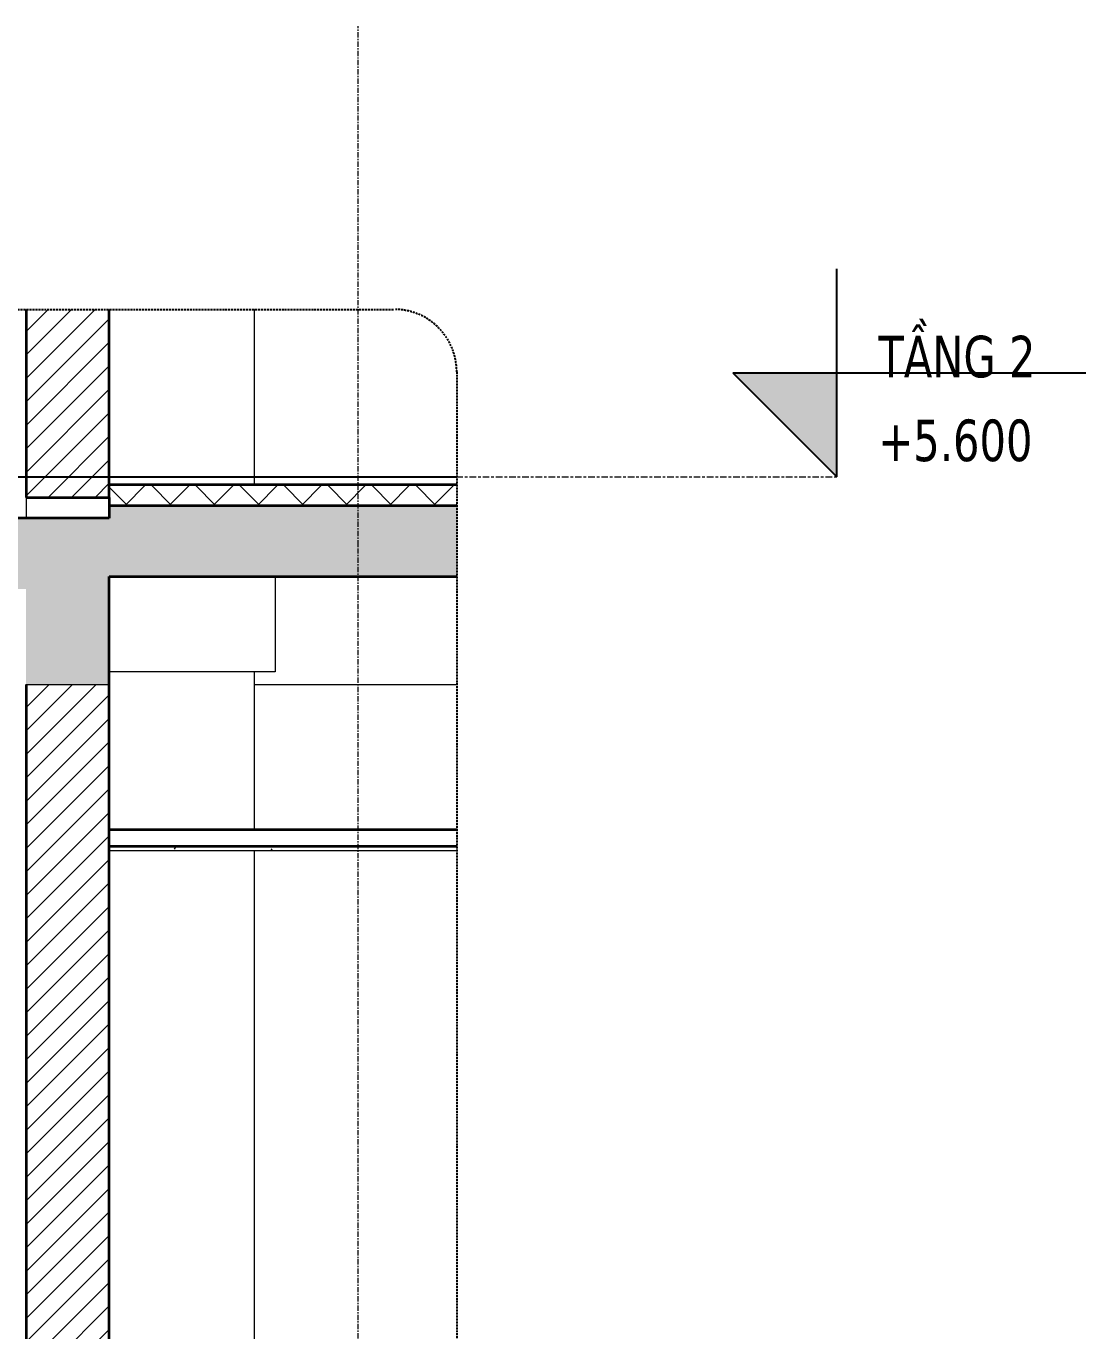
# Model space of a CAD drawing. Header units: millimetres. Extents: x 31444 to 224909, y 392 to 78637.
# Drawn here: x 69206 to 71758, y 3544 to 6685 of the extents above; entities that cross this region are included whole.
import ezdxf

# ---------------------------------------------------------------- set-up
doc = ezdxf.new("R2010")
doc.units = ezdxf.units.MM
for name, pattern in [('Centre', [31.75, 6.35, -4.7625, 15.875, -4.7625]), ('Grid Line', [22.225, 12.7, -3.175, 3.175, -3.175]), ('Hidden', [7.14375, 4.7625, -2.38125]), ('IMPORT-CENTER _2_', [40.64, 25.4, -5.08, 5.08, -5.08])]:
    doc.linetypes.add(name, pattern=pattern)
for name, color, linetype, lineweight in [('0-4', 90, 'Continuous', 5), ('A-CLNG-1', 250, 'Continuous', 35), ('A-CLNG-FNSH-1', 7, 'Continuous', 18), ('A-CLNG-PATT-3', 13, 'Continuous', 18), ('A-DETL-GENF', 92, 'Continuous', 18), ('A-DETL-GENF-4', 9, 'Continuous', 18), ('A-DETL-GENF-5', 92, 'Hidden', 25), ('A-DETL-MEDM', 33, 'Continuous', 35), ('A-DETL-THIN', 151, 'Continuous', 18), ('A-FLOR-FNSH-1', 250, 'Continuous', 35), ('A-FLOR-LEVL', 51, 'Continuous', 9), ('A-FLOR-LEVL-1', 51, 'Continuous', 25), ('A-FLOR-LEVL-2', 51, 'Centre', 9), ('A-FLOR-PATT-2', 8, 'Continuous', 18), ('A-WALL', 113, 'Continuous', 18), ('A-WALL-2', 250, 'Continuous', 35), ('A-WALL-PATT-2', 111, 'Continuous', 18), ('G-IMPT', 8, 'Continuous', 18), ('G-IMPT-5', 8, 'IMPORT-CENTER _2_', 18), ('M-EQPM', 50, 'Continuous', 18), ('M-EQPM-4', 50, 'Continuous', 25), ('S-BEAM-1', 7, 'Continuous', 18), ('S-COLS', 52, 'Continuous', 18), ('S-GRID-1', 1, 'Grid Line', 9)]:
    doc.layers.add(name, color=color, linetype=linetype, lineweight=lineweight)
doc.styles.add('Tahoma_B_1', font='tahomabd.ttf', dxfattribs={"width": 0.85, "height": 100})
pattern_1 = [(45, (65045.512, 15875), (-28.28427, 28.28427), [])]

# ---------------------------------------------------------------- blocks, each defined once
blk = doc.blocks.new('NCV_TKTC_KET CAU_rvt-3-TKCS_CĂN HỘ LOẠI 3 - MẶT CẮT 2')
at = {"layer": 'A-FLOR-FNSH-1'}
blk.add_line((42052.6, 5330), (42052.6, 5360), dxfattribs=at)
at = {"layer": 'S-BEAM-1'}
for p, q in [((42053, 5130), (42053, 5360)), ((42452.7, 5360), (42452.7, 5130)), ((42302.7, 5130), (42053, 5130)), ((42452.7, 5130), (42302.7, 5130)), ((42402.6, 5100), (42889.4, 5100))]:
    blk.add_line(p, q, dxfattribs=at)
blk = doc.blocks.new('TKTC_XREF_251221_MB TANG 2-7 - TKTC_XREF_260130_MB TANG 2-5_dwg_$cc-4746802-TKCS_CĂN HỘ LOẠI 3 - MẶT CẮT 2')
at = {"layer": 'G-IMPT-5'}
for p, q in [((42139.2, 5600), (42260.3, 5600)), ((42200.2, 5600), (42199.3, 5600))]:
    blk.add_line(p, q, dxfattribs=at)
at = {"layer": 'M-EQPM'}
for p, q in [((42200.1, 5600), (42199.4, 5600)), ((42199.4, 5600), (42199.7, 5600)), ((42199.7, 5600), (42200.1, 5600)), ((42244.7, 5600), (42244.7, 5600))]:
    blk.add_line(p, q, dxfattribs=at)
blk = doc.blocks.new('TKTC_XREF_251221_MB TANG 2-7 - TKTC_XREF_260130_MB TANG 2-5_dwg_CUM U_DN100-4746799-TKCS_CĂN HỘ LOẠI 3 - MẶT CẮT 2')
at = {"layer": 'G-IMPT'}
for p, q in [((42202, 5600), (42201.2, 5600)), ((42252.6, 5600), (42201.2, 5600)), ((42202, 5600), (42201.3, 5600)), ((42202, 5600), (42201.3, 5600)), ((42253.4, 5600), (42202, 5600)), ((42254.1, 5600), (42257.9, 5600)), ((42254.1, 5600), (42257.9, 5600)), ((42254.8, 5600), (42258.6, 5600)), ((42254.9, 5600), (42258.7, 5600)), ((42257.9, 5600), (42257.9, 5600)), ((42257.9, 5600), (42257.9, 5600)), ((42257.9, 5600), (42257.9, 5600)), ((42258.6, 5600), (42258.6, 5600)), ((42258.6, 5600), (42258.7, 5600)), ((42258.6, 5600), (42258.7, 5600)), ((42258.7, 5600), (42258.7, 5600)), ((42259.4, 5600), (42259.4, 5600)), ((42260.2, 5600), (42260.2, 5600)), ((42260.9, 5600), (42261, 5600)), ((42261.7, 5600), (42261.7, 5600)), ((42262.4, 5600), (42262.5, 5600)), ((42262.9, 5600), (42263.7, 5600)), ((42263.7, 5600), (42263, 5600)), ((42264.5, 5600), (42263.7, 5600)), ((42263.7, 5600), (42264.4, 5600)), ((42263.7, 5600), (42263.7, 5600)), ((42264.4, 5600), (42264.5, 5600))]:
    blk.add_line(p, q, dxfattribs=at)
at = {"layer": 'G-IMPT', "flags": 128}
for points in [[(42252.6, 5600), (42201.3, 5600), (42201.3, 5600)], [(42253.3, 5600), (42202, 5600), (42202, 5600)], [(42254.1, 5600), (42254.1, 5600), (42252.5, 5600), (42252.6, 5600), (42254.1, 5600), (42254.1, 5600)], [(42254.8, 5600), (42254.8, 5600), (42253.3, 5600), (42253.4, 5600), (42254.9, 5600), (42254.9, 5600)], [(42257.9, 5600), (42254.1, 5600), (42254.1, 5600), (42257.9, 5600)], [(42258.7, 5600), (42254.9, 5600), (42254.8, 5600), (42258.6, 5600)], [(42258.6, 5600), (42262.9, 5600), (42263, 5600), (42258.7, 5600)], [(42259.4, 5600), (42263.7, 5600), (42263.7, 5600), (42259.4, 5600)]]:
    blk.add_lwpolyline(points, dxfattribs=at)
blk = doc.blocks.new('TKTC_XREF_251221_MB TANG 2-7 - TKTC_XREF_260130_MB TANG 2-5_dwg_$cc-4746807-TKCS_CĂN HỘ LOẠI 3 - MẶT CẮT 2')
at = {"layer": 'G-IMPT-5'}
for p, q in [((42110.7, 5600), (42263.7, 5600)), ((42187.2, 5600), (42187.1, 5600))]:
    blk.add_line(p, q, dxfattribs=at)
at = {"layer": 'M-EQPM'}
for p, q in [((42187.2, 5600), (42187.1, 5600)), ((42187.1, 5600), (42187.2, 5600)), ((42187.2, 5600), (42187.2, 5600)), ((42244, 5600), (42244, 5600))]:
    blk.add_line(p, q, dxfattribs=at)
blk = doc.blocks.new('TKTC_XREF_251221_MB TANG 2-7 - TKTC_XREF_260130_MB TANG 2-5_dwg_CUM U_DN100-V49-TKCS_CĂN HỘ LOẠI 3 - MẶT CẮT 2')
at = {"layer": 'G-IMPT'}
for p, q in [((42187.1, 5600), (42187.2, 5600)), ((42187.1, 5600), (42187.2, 5600)), ((42187.1, 5600), (42187.2, 5600)), ((42252, 5600), (42187.1, 5600)), ((42252.1, 5600), (42187.2, 5600)), ((42253.9, 5600), (42258.7, 5600)), ((42253.9, 5600), (42258.7, 5600)), ((42254, 5600), (42258.8, 5600)), ((42254, 5600), (42258.8, 5600)), ((42258.7, 5600), (42258.7, 5600)), ((42258.7, 5600), (42258.7, 5600)), ((42258.7, 5600), (42258.7, 5600)), ((42258.8, 5600), (42258.8, 5600)), ((42258.8, 5600), (42258.8, 5600)), ((42258.8, 5600), (42258.8, 5600)), ((42259.6, 5600), (42259.6, 5600)), ((42259.7, 5600), (42259.7, 5600)), ((42261.6, 5600), (42261.6, 5600)), ((42261.7, 5600), (42261.7, 5600)), ((42263.5, 5600), (42263.5, 5600)), ((42263.6, 5600), (42263.6, 5600)), ((42266, 5600), (42265, 5600)), ((42265.1, 5600), (42266, 5600)), ((42266.1, 5600), (42265.2, 5600)), ((42265.2, 5600), (42266.1, 5600)), ((42266, 5600), (42266, 5600)), ((42266.1, 5600), (42266.1, 5600))]:
    blk.add_line(p, q, dxfattribs=at)
at = {"layer": 'G-IMPT', "flags": 128}
for points in [[(42252, 5600), (42187.1, 5600), (42187.1, 5600)], [(42252.1, 5600), (42187.2, 5600), (42187.2, 5600)], [(42253.9, 5600), (42253.9, 5600), (42252, 5600), (42252, 5600), (42253.9, 5600), (42253.9, 5600)], [(42254, 5600), (42254, 5600), (42252.1, 5600), (42252.1, 5600), (42254, 5600), (42254, 5600)], [(42258.7, 5600), (42253.9, 5600), (42253.9, 5600), (42258.7, 5600)], [(42258.8, 5600), (42254, 5600), (42254, 5600), (42258.8, 5600)], [(42259.6, 5600), (42265.1, 5600), (42265, 5600), (42259.6, 5600)], [(42259.7, 5600), (42265.2, 5600), (42265.2, 5600), (42259.7, 5600)]]:
    blk.add_lwpolyline(points, dxfattribs=at)
blk = doc.blocks.new('TKTC_XREF_251221_MB TANG 2-7 - TKTC_XREF_260130_MB TANG 2-5_dwg_$cc-4746806-TKCS_CĂN HỘ LOẠI 3 - MẶT CẮT 2')
at = {"layer": 'G-IMPT-5'}
for p, q in [((42111.5, 5600), (42264.5, 5600)), ((42188, 5600), (42188.1, 5600))]:
    blk.add_line(p, q, dxfattribs=at)
at = {"layer": 'M-EQPM'}
for p, q in [((42188, 5600), (42188, 5600)), ((42188, 5600), (42188.1, 5600)), ((42188.1, 5600), (42188, 5600)), ((42244.9, 5600), (42244.9, 5600))]:
    blk.add_line(p, q, dxfattribs=at)
blk = doc.blocks.new('TKTC_XREF_251221_MB TANG 2-7 - TKTC_XREF_260130_MB TANG 2-5_dwg_$cc-4746801-TKCS_CĂN HỘ LOẠI 3 - MẶT CẮT 2')
at = {"layer": 'G-IMPT-5'}
for p, q in [((42139.6, 5600), (42260.7, 5600)), ((42200.6, 5600), (42199.7, 5600))]:
    blk.add_line(p, q, dxfattribs=at)
at = {"layer": 'M-EQPM'}
for p, q in [((42200.5, 5600), (42199.8, 5600)), ((42199.8, 5600), (42200.1, 5600)), ((42200.1, 5600), (42200.5, 5600)), ((42245.1, 5600), (42245.1, 5600))]:
    blk.add_line(p, q, dxfattribs=at)
blk = doc.blocks.new('TKTC_XREF_251221_MB TANG 2-7 - TKTC_XREF_260130_MB TANG 2-5_dwg_$cc-4746800-TKCS_CĂN HỘ LOẠI 3 - MẶT CẮT 2')
at = {"layer": 'G-IMPT-5'}
for p, q in [((42217.4, 5600), (42096.3, 5600)), ((42156.4, 5600), (42157.3, 5600))]:
    blk.add_line(p, q, dxfattribs=at)
at = {"layer": 'M-EQPM'}
for p, q in [((42111.8, 5600), (42111.8, 5600)), ((42156.8, 5600), (42156.5, 5600)), ((42156.5, 5600), (42157.2, 5600)), ((42157.2, 5600), (42156.8, 5600))]:
    blk.add_line(p, q, dxfattribs=at)
blk = doc.blocks.new('TKTC_XREF_251221_MB TANG 2-7 - TKTC_XREF_260130_MB TANG 2-5_dwg_CUM U_DN100-V56-TKCS_CĂN HỘ LOẠI 3 - MẶT CẮT 2')
at = {"layer": 'G-IMPT'}
for p, q in [((42092.1, 5600), (42092.9, 5600)), ((42092.9, 5600), (42092.1, 5600)), ((42092.1, 5600), (42092.1, 5600)), ((42092.9, 5600), (42093.6, 5600)), ((42093.7, 5600), (42092.9, 5600)), ((42092.9, 5600), (42092.9, 5600)), ((42094.1, 5600), (42094.1, 5600)), ((42094.9, 5600), (42094.9, 5600)), ((42095.6, 5600), (42095.6, 5600)), ((42096.4, 5600), (42096.4, 5600)), ((42097.2, 5600), (42097.2, 5600)), ((42097.9, 5600), (42097.9, 5600)), ((42098, 5600), (42097.9, 5600)), ((42101.7, 5600), (42097.9, 5600)), ((42098, 5600), (42097.9, 5600)), ((42098, 5600), (42098, 5600)), ((42101.7, 5600), (42098, 5600)), ((42098.7, 5600), (42098.7, 5600)), ((42098.7, 5600), (42098.7, 5600)), ((42098.7, 5600), (42098.7, 5600)), ((42102.5, 5600), (42098.7, 5600)), ((42102.5, 5600), (42098.7, 5600)), ((42103.2, 5600), (42154.5, 5600)), ((42104, 5600), (42155.3, 5600)), ((42154.5, 5600), (42155.3, 5600)), ((42154.6, 5600), (42155.3, 5600)), ((42154.6, 5600), (42155.3, 5600))]:
    blk.add_line(p, q, dxfattribs=at)
at = {"layer": 'G-IMPT', "flags": 128}
for points in [[(42097.2, 5600), (42092.9, 5600), (42092.9, 5600), (42097.2, 5600)], [(42097.9, 5600), (42093.7, 5600), (42093.6, 5600), (42097.9, 5600)], [(42097.9, 5600), (42101.7, 5600), (42101.8, 5600), (42098, 5600)], [(42098.7, 5600), (42102.4, 5600), (42102.5, 5600), (42098.7, 5600)], [(42101.8, 5600), (42101.8, 5600), (42103.3, 5600), (42103.2, 5600), (42101.7, 5600), (42101.7, 5600)], [(42102.5, 5600), (42102.5, 5600), (42104, 5600), (42103.9, 5600), (42102.4, 5600), (42102.4, 5600)], [(42103.3, 5600), (42154.6, 5600), (42154.6, 5600)], [(42104, 5600), (42155.3, 5600), (42155.3, 5600)]]:
    blk.add_lwpolyline(points, dxfattribs=at)
blk = doc.blocks.new('TKTC_XREF_251221_MB TANG 2-7 - TKTC_XREF_260130_MB TANG 2-5_dwg_$cc-4746795-TKCS_CĂN HỘ LOẠI 3 - MẶT CẮT 2')
at = {"layer": 'G-IMPT-5'}
for p, q in [((42245.9, 5600), (42092.9, 5600)), ((42169.3, 5600), (42169.5, 5600))]:
    blk.add_line(p, q, dxfattribs=at)
at = {"layer": 'M-EQPM'}
for p, q in [((42112.5, 5600), (42112.5, 5600)), ((42169.4, 5600), (42169.4, 5600)), ((42169.4, 5600), (42169.4, 5600)), ((42169.4, 5600), (42169.4, 5600))]:
    blk.add_line(p, q, dxfattribs=at)
blk = doc.blocks.new('TKTC_XREF_251221_MB TANG 2-7 - TKTC_XREF_260130_MB TANG 2-5_dwg_CUM U_DN100-V57-TKCS_CĂN HỘ LOẠI 3 - MẶT CẮT 2')
at = {"layer": 'G-IMPT'}
for p, q in [((42090.5, 5600), (42091.4, 5600)), ((42091.4, 5600), (42090.5, 5600)), ((42090.5, 5600), (42090.5, 5600)), ((42090.6, 5600), (42091.5, 5600)), ((42091.5, 5600), (42090.6, 5600)), ((42090.6, 5600), (42090.6, 5600)), ((42093, 5600), (42093, 5600)), ((42093.1, 5600), (42093.1, 5600)), ((42094.9, 5600), (42094.9, 5600)), ((42095, 5600), (42095, 5600)), ((42096.8, 5600), (42096.8, 5600)), ((42096.9, 5600), (42097, 5600)), ((42097.8, 5600), (42097.8, 5600)), ((42097.8, 5600), (42097.8, 5600)), ((42097.8, 5600), (42097.8, 5600)), ((42102.6, 5600), (42097.8, 5600)), ((42102.6, 5600), (42097.8, 5600)), ((42097.9, 5600), (42097.9, 5600)), ((42097.9, 5600), (42097.9, 5600)), ((42097.9, 5600), (42097.9, 5600)), ((42102.7, 5600), (42097.9, 5600)), ((42102.7, 5600), (42097.9, 5600)), ((42104.5, 5600), (42169.3, 5600)), ((42104.6, 5600), (42169.5, 5600)), ((42169.4, 5600), (42169.3, 5600)), ((42169.5, 5600), (42169.3, 5600)), ((42169.4, 5600), (42169.4, 5600))]:
    blk.add_line(p, q, dxfattribs=at)
at = {"layer": 'G-IMPT', "flags": 128}
for points in [[(42096.8, 5600), (42091.4, 5600), (42091.4, 5600), (42096.8, 5600)], [(42096.9, 5600), (42091.5, 5600), (42091.5, 5600), (42097, 5600)], [(42097.8, 5600), (42102.6, 5600), (42102.6, 5600), (42097.8, 5600)], [(42097.9, 5600), (42102.7, 5600), (42102.7, 5600), (42097.9, 5600)], [(42102.6, 5600), (42102.6, 5600), (42104.5, 5600), (42104.5, 5600), (42102.6, 5600), (42102.6, 5600)], [(42102.7, 5600), (42102.7, 5600), (42104.6, 5600), (42104.6, 5600), (42102.7, 5600), (42102.7, 5600)], [(42104.5, 5600), (42169.3, 5600), (42169.4, 5600)], [(42104.6, 5600), (42169.4, 5600), (42169.4, 5600)]]:
    blk.add_lwpolyline(points, dxfattribs=at)
blk = doc.blocks.new('TKTC_XREF_251221_MB TANG 2-7 - TKTC_XREF_260130_MB TANG 2-5_dwg_$cc-V58-TKCS_CĂN HỘ LOẠI 3 - MẶT CẮT 2')
at = {"layer": 'G-IMPT-5'}
for p, q in [((42245.1, 5600), (42092.1, 5600)), ((42168.6, 5600), (42168.5, 5600))]:
    blk.add_line(p, q, dxfattribs=at)
at = {"layer": 'M-EQPM'}
for p, q in [((42111.7, 5600), (42111.7, 5600)), ((42168.6, 5600), (42168.5, 5600)), ((42168.5, 5600), (42168.6, 5600)), ((42168.6, 5600), (42168.6, 5600))]:
    blk.add_line(p, q, dxfattribs=at)
blk = doc.blocks.new('TKTC_XREF_251221_MB TANG 2-7 - TKTC_XREF_260130_MB TANG 2-5_dwg_$cc-4746805-TKCS_CĂN HỘ LOẠI 3 - MẶT CẮT 2')
at = {"layer": 'G-IMPT-5'}
for p, q in [((42142, 5600), (42262.8, 5600)), ((42202.4, 5600), (42202.4, 5600))]:
    blk.add_line(p, q, dxfattribs=at)
at = {"layer": 'M-EQPM'}
for p, q in [((42202.4, 5600), (42159.7, 5600)), ((42159.7, 5600), (42202.4, 5600)), ((42202.4, 5600), (42192.5, 5600)), ((42192.5, 5600), (42202.4, 5600)), ((42202.4, 5600), (42212.3, 5600)), ((42212.3, 5600), (42202.4, 5600)), ((42247.3, 5600), (42247.3, 5600))]:
    blk.add_line(p, q, dxfattribs=at)
blk = doc.blocks.new('TKTC_XREF_251221_MB TANG 2-7 - TKTC_XREF_260130_MB TANG 2-5_dwg_CUM U_DN100-V59-TKCS_CĂN HỘ LOẠI 3 - MẶT CẮT 2')
at = {"layer": 'G-IMPT'}
for p, q in [((42202.4, 5600), (42155.6, 5600)), ((42155.6, 5600), (42202.4, 5600)), ((42202.4, 5600), (42202.4, 5600)), ((42202.4, 5600), (42202.4, 5600)), ((42253.6, 5600), (42202.4, 5600)), ((42253.6, 5600), (42202.4, 5600)), ((42253.6, 5600), (42202.4, 5600)), ((42253.6, 5600), (42202.4, 5600)), ((42255.1, 5600), (42253.6, 5600)), ((42253.6, 5600), (42255.1, 5600)), ((42255.1, 5600), (42253.6, 5600)), ((42253.6, 5600), (42255.1, 5600)), ((42258.9, 5600), (42255.1, 5600)), ((42255.1, 5600), (42258.9, 5600)), ((42255.1, 5600), (42258.9, 5600)), ((42255.1, 5600), (42258.9, 5600)), ((42258.9, 5600), (42255.1, 5600)), ((42255.1, 5600), (42258.9, 5600)), ((42255.1, 5600), (42258.9, 5600)), ((42255.1, 5600), (42258.9, 5600)), ((42258.9, 5600), (42258.9, 5600)), ((42258.9, 5600), (42258.9, 5600)), ((42259.6, 5600), (42263.9, 5600)), ((42263.9, 5600), (42259.6, 5600)), ((42259.6, 5600), (42263.9, 5600)), ((42263.9, 5600), (42259.6, 5600)), ((42264.7, 5600), (42263.9, 5600)), ((42263.9, 5600), (42264.7, 5600)), ((42264.7, 5600), (42263.9, 5600)), ((42263.9, 5600), (42264.7, 5600))]:
    blk.add_line(p, q, dxfattribs=at)
blk = doc.blocks.new('TKTC_XREF_251221_MB TANG 2-7 - TKTC_XREF_260130_MB TANG 2-5_dwg_$cc-V60-TKCS_CĂN HỘ LOẠI 3 - MẶT CẮT 2')
at = {"layer": 'G-IMPT-5'}
for p, q in [((42111.3, 5600), (42264.3, 5600)), ((42187.8, 5600), (42187.7, 5600))]:
    blk.add_line(p, q, dxfattribs=at)
at = {"layer": 'M-EQPM'}
for p, q in [((42187.8, 5600), (42187.7, 5600)), ((42187.7, 5600), (42187.8, 5600)), ((42187.8, 5600), (42187.8, 5600)), ((42244.6, 5600), (42244.6, 5600))]:
    blk.add_line(p, q, dxfattribs=at)
blk = doc.blocks.new('TKTC_XREF_251221_MB TANG 2-7 - TKTC_XREF_260130_MB TANG 2-5_dwg_$cc-V61-TKCS_CĂN HỘ LOẠI 3 - MẶT CẮT 2')
at = {"layer": 'G-IMPT-5'}
for p, q in [((42112.1, 5600), (42265.1, 5600)), ((42188.6, 5600), (42188.7, 5600))]:
    blk.add_line(p, q, dxfattribs=at)
at = {"layer": 'M-EQPM'}
for p, q in [((42188.6, 5600), (42188.6, 5600)), ((42188.6, 5600), (42188.7, 5600)), ((42188.7, 5600), (42188.6, 5600)), ((42245.5, 5600), (42245.5, 5600))]:
    blk.add_line(p, q, dxfattribs=at)
blk = doc.blocks.new('TKTC_XREF_251221_MB TANG 2-7 - TKTC_XREF_260130_MB TANG 2-5_dwg_$cc-4746797-TKCS_CĂN HỘ LOẠI 3 - MẶT CẮT 2')
at = {"layer": 'G-IMPT-5'}
for p, q in [((42216.9, 5600), (42095.8, 5600)), ((42155.9, 5600), (42156.8, 5600))]:
    blk.add_line(p, q, dxfattribs=at)
at = {"layer": 'M-EQPM'}
for p, q in [((42111.4, 5600), (42111.4, 5600)), ((42156.4, 5600), (42156, 5600)), ((42156, 5600), (42156.7, 5600)), ((42156.7, 5600), (42156.4, 5600))]:
    blk.add_line(p, q, dxfattribs=at)
blk = doc.blocks.new('TKTC_XREF_251221_MB TANG 2-7 - TKTC_XREF_260130_MB TANG 2-5_dwg_$cc-V62-TKCS_CĂN HỘ LOẠI 3 - MẶT CẮT 2')
at = {"layer": 'G-IMPT-5'}
for p, q in [((42137.8, 5600), (42258.9, 5600)), ((42198.8, 5600), (42198, 5600))]:
    blk.add_line(p, q, dxfattribs=at)
at = {"layer": 'M-EQPM'}
for p, q in [((42198.7, 5600), (42198.1, 5600)), ((42198.1, 5600), (42198.4, 5600)), ((42198.4, 5600), (42198.7, 5600)), ((42243.4, 5600), (42243.4, 5600))]:
    blk.add_line(p, q, dxfattribs=at)
blk = doc.blocks.new('TKTC_XREF_251221_MB TANG 2-7 - TKTC_XREF_260130_MB TANG 2-5_dwg_CUM U_DN100-V63-TKCS_CĂN HỘ LOẠI 3 - MẶT CẮT 2')
at = {"layer": 'G-IMPT'}
for p, q in [((42200.6, 5600), (42199.9, 5600)), ((42251.2, 5600), (42199.9, 5600)), ((42200.6, 5600), (42200, 5600)), ((42200.6, 5600), (42200, 5600)), ((42252, 5600), (42200.6, 5600)), ((42252.8, 5600), (42256.6, 5600)), ((42252.8, 5600), (42256.6, 5600)), ((42253.4, 5600), (42257.2, 5600)), ((42253.5, 5600), (42257.3, 5600)), ((42256.5, 5600), (42256.6, 5600)), ((42256.6, 5600), (42256.6, 5600)), ((42256.6, 5600), (42256.6, 5600)), ((42257.2, 5600), (42257.2, 5600)), ((42257.2, 5600), (42257.3, 5600)), ((42257.3, 5600), (42257.3, 5600)), ((42257.3, 5600), (42257.4, 5600)), ((42258, 5600), (42258, 5600)), ((42258.9, 5600), (42258.9, 5600)), ((42259.5, 5600), (42259.6, 5600)), ((42260.4, 5600), (42260.4, 5600)), ((42261.1, 5600), (42261.1, 5600)), ((42262.4, 5600), (42261.6, 5600)), ((42261.6, 5600), (42262.4, 5600)), ((42263.1, 5600), (42262.3, 5600)), ((42262.3, 5600), (42263, 5600)), ((42262.4, 5600), (42262.4, 5600)), ((42263, 5600), (42263.1, 5600))]:
    blk.add_line(p, q, dxfattribs=at)
at = {"layer": 'G-IMPT', "flags": 128}
for points in [[(42251.3, 5600), (42200, 5600), (42200, 5600)], [(42251.9, 5600), (42200.6, 5600), (42200.6, 5600)], [(42252.8, 5600), (42252.7, 5600), (42251.2, 5600), (42251.3, 5600), (42252.8, 5600), (42252.8, 5600)], [(42253.4, 5600), (42253.4, 5600), (42251.9, 5600), (42252, 5600), (42253.5, 5600), (42253.5, 5600)], [(42256.6, 5600), (42252.8, 5600), (42252.8, 5600), (42256.5, 5600)], [(42257.3, 5600), (42253.5, 5600), (42253.4, 5600), (42257.2, 5600)], [(42257.3, 5600), (42261.6, 5600), (42261.6, 5600), (42257.3, 5600)], [(42258, 5600), (42262.3, 5600), (42262.3, 5600), (42258, 5600)]]:
    blk.add_lwpolyline(points, dxfattribs=at)
blk = doc.blocks.new('TKTC_XREF_251221_MB TANG 2-7 - TKTC_XREF_260130_MB TANG 2-5_dwg_$cc-V64-TKCS_CĂN HỘ LOẠI 3 - MẶT CẮT 2')
at = {"layer": 'G-IMPT-5'}
for p, q in [((42111.9, 5600), (42264.9, 5600)), ((42188.4, 5600), (42188.4, 5600))]:
    blk.add_line(p, q, dxfattribs=at)
at = {"layer": 'M-EQPM'}
for p, q in [((42188.4, 5600), (42134.4, 5600)), ((42134.4, 5600), (42188.4, 5600)), ((42188.4, 5600), (42175.9, 5600)), ((42175.9, 5600), (42188.4, 5600)), ((42188.4, 5600), (42201, 5600)), ((42201, 5600), (42188.4, 5600)), ((42245.3, 5600), (42245.3, 5600))]:
    blk.add_line(p, q, dxfattribs=at)
blk = doc.blocks.new('TKTC_XREF_251221_MB TANG 2-7 - TKTC_XREF_260130_MB TANG 2-5_dwg_CUM U_DN100-V65-TKCS_CĂN HỘ LOẠI 3 - MẶT CẮT 2')
at = {"layer": 'G-IMPT'}
for p, q in [((42188.4, 5600), (42121.3, 5600)), ((42121.3, 5600), (42188.4, 5600)), ((42188.4, 5600), (42129.1, 5600)), ((42129.1, 5600), (42188.4, 5600)), ((42188.4, 5600), (42188.4, 5600)), ((42253.3, 5600), (42188.4, 5600)), ((42253.3, 5600), (42188.4, 5600)), ((42253.3, 5600), (42188.4, 5600)), ((42253.3, 5600), (42188.4, 5600)), ((42255.2, 5600), (42253.3, 5600)), ((42253.3, 5600), (42255.2, 5600)), ((42255.2, 5600), (42253.3, 5600)), ((42253.3, 5600), (42255.2, 5600)), ((42260, 5600), (42255.2, 5600)), ((42255.2, 5600), (42260, 5600)), ((42255.2, 5600), (42260, 5600)), ((42255.2, 5600), (42260, 5600)), ((42260, 5600), (42255.2, 5600)), ((42255.2, 5600), (42260, 5600)), ((42255.2, 5600), (42260, 5600)), ((42255.2, 5600), (42260, 5600)), ((42260, 5600), (42260, 5600)), ((42260, 5600), (42260, 5600)), ((42260.9, 5600), (42266.4, 5600)), ((42266.4, 5600), (42260.9, 5600)), ((42260.9, 5600), (42266.4, 5600)), ((42266.4, 5600), (42260.9, 5600)), ((42267.3, 5600), (42266.4, 5600)), ((42266.4, 5600), (42267.3, 5600)), ((42267.3, 5600), (42266.4, 5600)), ((42266.4, 5600), (42267.3, 5600))]:
    blk.add_line(p, q, dxfattribs=at)
blk = doc.blocks.new('TKTC_XREF_251221_MB TANG 2-7 - TKTC_XREF_260130_MB TANG 2-5_dwg_$cc-V66-TKCS_CĂN HỘ LOẠI 3 - MẶT CẮT 2')
at = {"layer": 'G-IMPT-5'}
for p, q in [((42112.4, 5600), (42265.5, 5600)), ((42188.9, 5600), (42188.9, 5600))]:
    blk.add_line(p, q, dxfattribs=at)
at = {"layer": 'M-EQPM'}
for p, q in [((42188.9, 5600), (42134.9, 5600)), ((42134.9, 5600), (42188.9, 5600)), ((42188.9, 5600), (42176.4, 5600)), ((42176.4, 5600), (42188.9, 5600)), ((42188.9, 5600), (42201.5, 5600)), ((42201.5, 5600), (42188.9, 5600)), ((42245.8, 5600), (42245.8, 5600))]:
    blk.add_line(p, q, dxfattribs=at)
blk = doc.blocks.new('TKTC_XREF_251221_MB TANG 2-7 - TKTC_XREF_260130_MB TANG 2-5_dwg_$cc-V67-TKCS_CĂN HỘ LOẠI 3 - MẶT CẮT 2')
at = {"layer": 'G-IMPT-5'}
for p, q in [((42139.6, 5600), (42260.7, 5600)), ((42200.6, 5600), (42199.8, 5600))]:
    blk.add_line(p, q, dxfattribs=at)
at = {"layer": 'M-EQPM'}
for p, q in [((42200.5, 5600), (42199.9, 5600)), ((42199.9, 5600), (42200.2, 5600)), ((42200.2, 5600), (42200.5, 5600)), ((42245.2, 5600), (42245.2, 5600))]:
    blk.add_line(p, q, dxfattribs=at)
blk = doc.blocks.new('TKTC_XREF_251221_MB TANG 2-7 - TKTC_XREF_251221_MB TANG 2-7-2039446-TKCS_CĂN HỘ LOẠI 3 - MẶT CẮT 2')
at = {"layer": 'M-EQPM'}
for p, q in [((42103.5, 5600), (42054.3, 5600)), ((42054.3, 5600), (42103.5, 5600)), ((42103.6, 5600), (42054.4, 5600)), ((42054.4, 5600), (42103.6, 5600)), ((42253.1, 5600), (42302.2, 5600)), ((42302.2, 5600), (42253.1, 5600)), ((42253.7, 5600), (42302.8, 5600)), ((42302.8, 5600), (42253.7, 5600)), ((42253.8, 5600), (42303.6, 5600)), ((42303.6, 5600), (42253.8, 5600))]:
    blk.add_line(p, q, dxfattribs=at)
at = {"layer": 'M-EQPM-4'}
blk.add_line((33652.6, 5600), (42889.4, 5600), dxfattribs=at)
for name, p in [('TKTC_XREF_251221_MB TANG 2-7 - TKTC_XREF_260130_MB TANG 2-5_dwg_CUM U_DN100-V57-TKCS_CĂN HỘ LOẠI 3 - MẶT CẮT 2', (-0.8, 0)), ('TKTC_XREF_251221_MB TANG 2-7 - TKTC_XREF_260130_MB TANG 2-5_dwg_CUM U_DN100-V57-TKCS_CĂN HỘ LOẠI 3 - MẶT CẮT 2', (0, 0)), ('TKTC_XREF_251221_MB TANG 2-7 - TKTC_XREF_260130_MB TANG 2-5_dwg_CUM U_DN100-V56-TKCS_CĂN HỘ LOẠI 3 - MẶT CẮT 2', (-0.5, 0)), ('TKTC_XREF_251221_MB TANG 2-7 - TKTC_XREF_260130_MB TANG 2-5_dwg_CUM U_DN100-V56-TKCS_CĂN HỘ LOẠI 3 - MẶT CẮT 2', (0, 0)), ('TKTC_XREF_251221_MB TANG 2-7 - TKTC_XREF_260130_MB TANG 2-5_dwg_$cc-V58-TKCS_CĂN HỘ LOẠI 3 - MẶT CẮT 2', (0, 0)), ('TKTC_XREF_251221_MB TANG 2-7 - TKTC_XREF_260130_MB TANG 2-5_dwg_$cc-4746795-TKCS_CĂN HỘ LOẠI 3 - MẶT CẮT 2', (0, 0)), ('TKTC_XREF_251221_MB TANG 2-7 - TKTC_XREF_260130_MB TANG 2-5_dwg_$cc-4746797-TKCS_CĂN HỘ LOẠI 3 - MẶT CẮT 2', (0, 0)), ('TKTC_XREF_251221_MB TANG 2-7 - TKTC_XREF_260130_MB TANG 2-5_dwg_$cc-4746800-TKCS_CĂN HỘ LOẠI 3 - MẶT CẮT 2', (0, 0)), ('TKTC_XREF_251221_MB TANG 2-7 - TKTC_XREF_260130_MB TANG 2-5_dwg_$cc-4746807-TKCS_CĂN HỘ LOẠI 3 - MẶT CẮT 2', (0, 0)), ('TKTC_XREF_251221_MB TANG 2-7 - TKTC_XREF_260130_MB TANG 2-5_dwg_$cc-V60-TKCS_CĂN HỘ LOẠI 3 - MẶT CẮT 2', (0, 0)), ('TKTC_XREF_251221_MB TANG 2-7 - TKTC_XREF_260130_MB TANG 2-5_dwg_$cc-4746806-TKCS_CĂN HỘ LOẠI 3 - MẶT CẮT 2', (0, 0)), ('TKTC_XREF_251221_MB TANG 2-7 - TKTC_XREF_260130_MB TANG 2-5_dwg_$cc-V64-TKCS_CĂN HỘ LOẠI 3 - MẶT CẮT 2', (0, 0)), ('TKTC_XREF_251221_MB TANG 2-7 - TKTC_XREF_260130_MB TANG 2-5_dwg_$cc-V61-TKCS_CĂN HỘ LOẠI 3 - MẶT CẮT 2', (0, 0)), ('TKTC_XREF_251221_MB TANG 2-7 - TKTC_XREF_260130_MB TANG 2-5_dwg_$cc-V66-TKCS_CĂN HỘ LOẠI 3 - MẶT CẮT 2', (0, 0)), ('TKTC_XREF_251221_MB TANG 2-7 - TKTC_XREF_260130_MB TANG 2-5_dwg_CUM U_DN100-V65-TKCS_CĂN HỘ LOẠI 3 - MẶT CẮT 2', (0, 0)), ('TKTC_XREF_251221_MB TANG 2-7 - TKTC_XREF_260130_MB TANG 2-5_dwg_CUM U_DN100-V65-TKCS_CĂN HỘ LOẠI 3 - MẶT CẮT 2', (0.5, 0)), ('TKTC_XREF_251221_MB TANG 2-7 - TKTC_XREF_260130_MB TANG 2-5_dwg_$cc-V62-TKCS_CĂN HỘ LOẠI 3 - MẶT CẮT 2', (0, 0)), ('TKTC_XREF_251221_MB TANG 2-7 - TKTC_XREF_260130_MB TANG 2-5_dwg_$cc-4746802-TKCS_CĂN HỘ LOẠI 3 - MẶT CẮT 2', (0, 0)), ('TKTC_XREF_251221_MB TANG 2-7 - TKTC_XREF_260130_MB TANG 2-5_dwg_$cc-4746801-TKCS_CĂN HỘ LOẠI 3 - MẶT CẮT 2', (0, 0)), ('TKTC_XREF_251221_MB TANG 2-7 - TKTC_XREF_260130_MB TANG 2-5_dwg_$cc-V67-TKCS_CĂN HỘ LOẠI 3 - MẶT CẮT 2', (0, 0)), ('TKTC_XREF_251221_MB TANG 2-7 - TKTC_XREF_260130_MB TANG 2-5_dwg_$cc-4746802-TKCS_CĂN HỘ LOẠI 3 - MẶT CẮT 2', (0.6, 0)), ('TKTC_XREF_251221_MB TANG 2-7 - TKTC_XREF_260130_MB TANG 2-5_dwg_$cc-4746801-TKCS_CĂN HỘ LOẠI 3 - MẶT CẮT 2', (0.6, 0)), ('TKTC_XREF_251221_MB TANG 2-7 - TKTC_XREF_260130_MB TANG 2-5_dwg_$cc-4746805-TKCS_CĂN HỘ LOẠI 3 - MẶT CẮT 2', (0, 0)), ('TKTC_XREF_251221_MB TANG 2-7 - TKTC_XREF_260130_MB TANG 2-5_dwg_CUM U_DN100-V59-TKCS_CĂN HỘ LOẠI 3 - MẶT CẮT 2', (0, 0)), ('TKTC_XREF_251221_MB TANG 2-7 - TKTC_XREF_260130_MB TANG 2-5_dwg_CUM U_DN100-V49-TKCS_CĂN HỘ LOẠI 3 - MẶT CẮT 2', (0, 0)), ('TKTC_XREF_251221_MB TANG 2-7 - TKTC_XREF_260130_MB TANG 2-5_dwg_CUM U_DN100-V49-TKCS_CĂN HỘ LOẠI 3 - MẶT CẮT 2', (0.6, 0)), ('TKTC_XREF_251221_MB TANG 2-7 - TKTC_XREF_260130_MB TANG 2-5_dwg_CUM U_DN100-V49-TKCS_CĂN HỘ LOẠI 3 - MẶT CẮT 2', (0.8, 0)), ('TKTC_XREF_251221_MB TANG 2-7 - TKTC_XREF_260130_MB TANG 2-5_dwg_CUM U_DN100-V49-TKCS_CĂN HỘ LOẠI 3 - MẶT CẮT 2', (1.4, 0)), ('TKTC_XREF_251221_MB TANG 2-7 - TKTC_XREF_260130_MB TANG 2-5_dwg_CUM U_DN100-V63-TKCS_CĂN HỘ LOẠI 3 - MẶT CẮT 2', (0, 0)), ('TKTC_XREF_251221_MB TANG 2-7 - TKTC_XREF_260130_MB TANG 2-5_dwg_CUM U_DN100-4746799-TKCS_CĂN HỘ LOẠI 3 - MẶT CẮT 2', (0, 0)), ('TKTC_XREF_251221_MB TANG 2-7 - TKTC_XREF_260130_MB TANG 2-5_dwg_CUM U_DN100-4746799-TKCS_CĂN HỘ LOẠI 3 - MẶT CẮT 2', (0.4, 0)), ('TKTC_XREF_251221_MB TANG 2-7 - TKTC_XREF_260130_MB TANG 2-5_dwg_CUM U_DN100-4746799-TKCS_CĂN HỘ LOẠI 3 - MẶT CẮT 2', (0.6, 0)), ('TKTC_XREF_251221_MB TANG 2-7 - TKTC_XREF_260130_MB TANG 2-5_dwg_CUM U_DN100-V63-TKCS_CĂN HỘ LOẠI 3 - MẶT CẮT 2', (1.8, 0)), ('TKTC_XREF_251221_MB TANG 2-7 - TKTC_XREF_260130_MB TANG 2-5_dwg_CUM U_DN100-4746799-TKCS_CĂN HỘ LOẠI 3 - MẶT CẮT 2', (1, 0))]:
    blk.add_blockref(name, p)
at = {"extrusion": (0, 0, -1)}
for name, p in [('TKTC_XREF_251221_MB TANG 2-7 - TKTC_XREF_260130_MB TANG 2-5_dwg_CUM U_DN100-V49-TKCS_CĂN HỘ LOẠI 3 - MẶT CẮT 2', (-84355.8, 0)), ('TKTC_XREF_251221_MB TANG 2-7 - TKTC_XREF_260130_MB TANG 2-5_dwg_CUM U_DN100-V49-TKCS_CĂN HỘ LOẠI 3 - MẶT CẮT 2', (-84356.6, 0)), ('TKTC_XREF_251221_MB TANG 2-7 - TKTC_XREF_260130_MB TANG 2-5_dwg_CUM U_DN100-4746799-TKCS_CĂN HỘ LOẠI 3 - MẶT CẮT 2', (-84356.2, 0)), ('TKTC_XREF_251221_MB TANG 2-7 - TKTC_XREF_260130_MB TANG 2-5_dwg_$cc-4746806-TKCS_CĂN HỘ LOẠI 3 - MẶT CẮT 2', (-84356.6, 0)), ('TKTC_XREF_251221_MB TANG 2-7 - TKTC_XREF_260130_MB TANG 2-5_dwg_CUM U_DN100-4746799-TKCS_CĂN HỘ LOẠI 3 - MẶT CẮT 2', (-84356.6, 0)), ('TKTC_XREF_251221_MB TANG 2-7 - TKTC_XREF_260130_MB TANG 2-5_dwg_$cc-4746807-TKCS_CĂN HỘ LOẠI 3 - MẶT CẮT 2', (-84356.6, 0)), ('TKTC_XREF_251221_MB TANG 2-7 - TKTC_XREF_260130_MB TANG 2-5_dwg_$cc-4746801-TKCS_CĂN HỘ LOẠI 3 - MẶT CẮT 2', (-84356.6, 0)), ('TKTC_XREF_251221_MB TANG 2-7 - TKTC_XREF_260130_MB TANG 2-5_dwg_$cc-4746802-TKCS_CĂN HỘ LOẠI 3 - MẶT CẮT 2', (-84356.6, 0))]:
    blk.add_blockref(name, p, dxfattribs=at)
blk = doc.blocks.new('BORDER VIEW - BORDER VIEW-3699857-TKCS_CĂN HỘ LOẠI 3 - MẶT CẮT 2')
at = {"layer": 'A-DETL-GENF-5'}
for p, q in [((33302.6, 6002.7), (42739.4, 6002.7)), ((42889.4, 5852.7), (42889.4, 1690))]:
    blk.add_line(p, q, dxfattribs=at)
blk.add_arc((42739.4, 5852.7), 150, 0, 90, dxfattribs=at)
blk = doc.blocks.new('Level - CAO ĐỘ LEVEL-350587-TKCS_CĂN HỘ LOẠI 3 - MẶT CẮT 2')
at = {"layer": 'A-FLOR-LEVL'}
blk.add_hatch(color=256, dxfattribs=at).paths.add_polyline_path([(43804.4, 2450), (43804.4, 2200), (43554.4, 2450)])
at = {"layer": 'A-FLOR-LEVL-1'}
for p, q in [((43804.4, 2200), (43804.4, 2700)), ((43554.4, 2450), (43804.4, 2200)), ((43554.4, 2450), (44404.4, 2450))]:
    blk.add_line(p, q, dxfattribs=at)

msp = doc.modelspace()

# ---------------------------------------------------------------- hatches: boundary and pattern name
at = {"layer": 'A-CLNG-PATT-3'}
h = msp.add_hatch(dxfattribs=at)
h.set_pattern_fill('FP_4', color=256, style=0, pattern_type=2)
h.set_pattern_definition([(0, (65045.51, 15875), (406.4, 101.6), [16.764, -288.036, 16.764, -288.036, -1625.6]), (0, (65045.51, 15875), (406.4, 101.6), [-609.6, 16.764, -592.836, 16.764, -288.036, -711.2]), (0, (65045.51, 15875), (406.4, 101.6), [-1524, 16.764, -186.436, 16.764, -491.236]), (120, (65197.91, 15925.8), (-291.1882, 301.1527), [16.764, -288.036, 16.764, -288.036, -1625.6]), (120, (65197.91, 15925.8), (-291.1882, 301.1527), [-609.6, 16.764, -592.836, 16.764, -288.036, -711.2]), (120, (65197.91, 15925.8), (-291.1882, 301.1527), [-1524, 16.764, -186.436, 16.764, -491.236]), (240, (65248.71, 16129), (-115.2118, -402.7527), [16.764, -288.036, 16.764, -288.036, -1625.6]), (240, (65248.71, 16129), (-115.2118, -402.7527), [-609.6, 16.764, -592.836, 16.764, -288.036, -711.2]), (240, (65248.71, 16129), (-115.2118, -402.7527), [-1524, 16.764, -186.436, 16.764, -491.236])])
h.paths.add_polyline_path([(69755.8, 4700), (70242.6, 4700), (70242.6, 4710), (69405.8, 4710), (69405.8, 4700), (69724.9, 4700)])
at = {"layer": 'A-DETL-GENF-4'}
h = msp.add_hatch(dxfattribs=at)
h.set_pattern_fill('FP_3', color=256, style=0, pattern_type=2)
h.set_pattern_definition([(50, (65045.5, 15875), (364.368, -31.878), [38.1, -419.1]), (355, (65045.5, 15875), (-70.486, 382.113), [30.48, -335.28]), (100.451, (65075.88, 15872.34), (293.885, 350.233), [32.38, -356.18]), (46.184, (65045.5, 15976.6), (542.158, -84.086), [57.15, -628.65]), (96.636, (65090.7, 15969.6), (474.805, 494.855), [48.57, -534.27]), (351.184, (65045.5, 15976.6), (474.81, 494.85), [45.72, -502.92]), (21, (65096.3, 15951.2), (303.2285, -204.5305), [38.1, -419.1]), (326, (65096.3, 15951.2), (123.604, 368.376), [30.48, -335.28]), (71.451, (65121.58, 15934.16), (426.834, 163.843), [32.38, -356.18]), (37.5, (65045.51, 15875), (6.1766, 169.1102), [3.353, -327.863, 3.353, -337.007, -336.55]), (37.5, (65045.51, 15875), (6.1766, 169.1102), [-671.576, 3.353, -333.197]), (7.5, (65045.51, 15875), (133.6389, 200.3615), [3.353, -190.703, 3.353, -320.243, -128.27]), (7.5, (65045.51, 15875), (133.6389, 200.3615), [-517.652, 3.353, -124.917]), (327.5, (64932.23, 15875), (271.1818, -11.4584), [3.353, -123.647, 3.353, -392.887, -525.78]), (327.5, (64932.23, 15875), (271.1818, -11.4584), [-523.24, 3.353, -522.427]), (317.5, (64881.43, 15875), (296.2585, 50.853), [3.353, -161.747, 3.353, -259.791, -373.38]), (317.5, (64881.43, 15875), (296.2585, 50.853), [-428.244, 3.353, -370.027]), (45, (65045.51, 15875), (-125.7236, 125.7236), []), (45, (65045.51, 16065.5), (-125.7236, 125.7236), [])])
h.paths.add_polyline_path([(61005.7, 1550), (61305.7, 1550), (61305.7, 1980), (65305.8, 1980), (65305.8, 1550), (65605.8, 1550), (65605.8, 1930), (69205.7, 1930), (69205.7, 1700), (69405.7, 1700), (69405.8, 1960), (70242.6, 1960), (70242.6, 2130), (69405.8, 2130), (69405.7, 2100), (65505.7, 2100), (65505.7, 2150), (61005.7, 2150), (61005.7, 1930)])
h.paths.add_polyline_path([(64382.6, 4410), (64395.7, 4410), (64395.7, 4520), (64315.7, 4520), (64315.7, 4410)])
h.paths.add_polyline_path([(61205.7, 4950), (61305.7, 4950), (61305.7, 5385), (65305.8, 5385), (65305.8, 4950), (65605.8, 4950), (65605.8, 5330), (69205.7, 5330), (69205.8, 5100), (69405.7, 5100), (69405.8, 5360), (70242.6, 5360), (70242.6, 5530), (69405.8, 5530), (69405.7, 5500), (65505.7, 5500), (65505.7, 5550), (61005.7, 5550), (61005.7, 4950), (61152.4, 4950)])
at = {"layer": 'A-FLOR-PATT-2'}
h = msp.add_hatch(dxfattribs=at)
h.set_pattern_fill('FP_6', color=256, style=0, pattern_type=2)
h.set_pattern_definition([(45, (65045.51, 15875), (-53.033, 53.033), []), (135, (65045.51, 15875), (-53.033, -53.033), [])])
h.paths.add_polyline_path([(69633.3, 5530), (70242.6, 5530), (70242.6, 5580), (69405.8, 5580), (69405.8, 5530)])
at = {"layer": 'A-WALL-PATT-2'}
h = msp.add_hatch(dxfattribs=at)
h.set_pattern_fill('FP_7', color=256, style=0, pattern_type=2)
h.set_pattern_definition(pattern_1)
h.paths.add_polyline_path([(69205.8, 5550), (69405.8, 5550), (69405.8, 6002.7), (69205.8, 6002.7), (69205.8, 5616.3)])
h = msp.add_hatch(dxfattribs=at)
h.set_pattern_fill('FP_7', color=256, style=0, pattern_type=2)
h.set_pattern_definition(pattern_1)
h.paths.add_polyline_path([(69205.8, 2150), (69405.8, 2150), (69405.7, 5100), (69205.8, 5100), (69205.8, 2200)])

# ---------------------------------------------------------------- linework, layer by layer
at = {"layer": 'A-CLNG-1'}
for p, q in [((70242.6, 4750), (69405.8, 4750)), ((70242.6, 4710), (69405.8, 4710))]:
    msp.add_line(p, q, dxfattribs=at)
at = {"layer": 'A-CLNG-FNSH-1'}
msp.add_line((69405.8, 4700), (70242.6, 4700), dxfattribs=at)
at = {"layer": 'A-DETL-MEDM'}
for p, q in [((70242.6, 5530), (69405.8, 5530)), ((69405.8, 5530), (69405.8, 5500)), ((69405.8, 5500), (65505.7, 5500)), ((69405.7, 5360), (70242.6, 5360))]:
    msp.add_line(p, q, dxfattribs=at)
at = {"layer": 'A-DETL-THIN'}
for p, q in [((69405.7, 5100), (69405.7, 5360)), ((69205.7, 5100), (69405.7, 5100))]:
    msp.add_line(p, q, dxfattribs=at)
at = {"layer": 'A-FLOR-FNSH-1'}
for p, q in [((70242.6, 5580), (69405.8, 5580)), ((69405.8, 5550), (69405.8, 5530))]:
    msp.add_line(p, q, dxfattribs=at)
at = {"layer": 'A-FLOR-LEVL-2'}
msp.add_line((59943.6, 5600), (71157.6, 5600), dxfattribs=at)
at = {"layer": 'A-WALL'}
for p, q in [((69755.8, 5580), (69755.8, 6002.7)), ((69755.8, 5600), (69405.8, 5600)), ((69405.8, 5600), (69755.8, 5600)), ((69755.8, 4750), (69755.8, 5130)), ((69755.8, 2200), (69755.8, 4700))]:
    msp.add_line(p, q, dxfattribs=at)
at = {"layer": 'A-WALL-2'}
for p, q in [((69205.8, 6002.7), (69205.8, 5550)), ((69405.8, 5550), (69405.8, 6002.7)), ((69205.8, 5550), (69405.8, 5550)), ((69405.8, 2150), (69405.8, 5360)), ((69205.8, 5100), (69205.8, 2150))]:
    msp.add_line(p, q, dxfattribs=at)
at = {"layer": 'S-COLS'}
msp.add_line((69205.8, 5550), (69205.8, 5500), dxfattribs=at)
at = {"layer": 'S-GRID-1'}
for p, q in [((70005.7, 5434.6), (70005.7, 6684.6)), ((70005.7, 2103.3), (70005.7, 5434.6))]:
    msp.add_line(p, q, dxfattribs=at)

# ---------------------------------------------------------------- block references
at = {"layer": '0-4'}
msp.add_blockref('NCV_TKTC_KET CAU_rvt-3-TKCS_CĂN HỘ LOẠI 3 - MẶT CẮT 2', (27353.2, 0), dxfattribs=at)
at = {"layer": 'A-DETL-GENF'}
msp.add_blockref('BORDER VIEW - BORDER VIEW-3699857-TKCS_CĂN HỘ LOẠI 3 - MẶT CẮT 2', (27353.2, 0), dxfattribs=at)
at = {"layer": 'A-FLOR-LEVL-1'}
msp.add_blockref('Level - CAO ĐỘ LEVEL-350587-TKCS_CĂN HỘ LOẠI 3 - MẶT CẮT 2', (27353.2, 3400), dxfattribs=at)
at = {"layer": 'M-EQPM'}
msp.add_blockref('TKTC_XREF_251221_MB TANG 2-7 - TKTC_XREF_251221_MB TANG 2-7-2039446-TKCS_CĂN HỘ LOẠI 3 - MẶT CẮT 2', (27353.2, 0), dxfattribs=at)

# ---------------------------------------------------------------- texts
at = {"layer": 'A-FLOR-LEVL', "char_height": 100, "line_spacing_factor": 0.996129, "style": 'Tahoma_B_1'}
for s, insert, width, attachment_point in [('\\pt510,1020,1530,2040,2550,3060,3570,4080,4590,5100,5610,6120,6630,7140,7650,8160,8670,9180,9690,10200,10710,11220,11730,12240,12750,13260,13770,14280,14790,15300,15810,16320;TẦNG 2', (71257.9, 5837.2), 452.625, 7), ('\\pt212.5,425,637.5,850,1062.5,1275,1487.5,1700,1912.5,2125,2337.5,2550,2762.5,2975,3187.5,3400,3612.5,3825,4037.5,4250,4462.5,4675,4887.5,5100,5312.5,5525,5737.5,5950,6162.5,6375,6587.5,6800;+5.600', (71257.9, 5737.5), 441.575, 1)]:
    msp.add_mtext(s, dxfattribs=dict(at, insert=insert, width=width, attachment_point=attachment_point))

doc.saveas('drawing.dxf')
